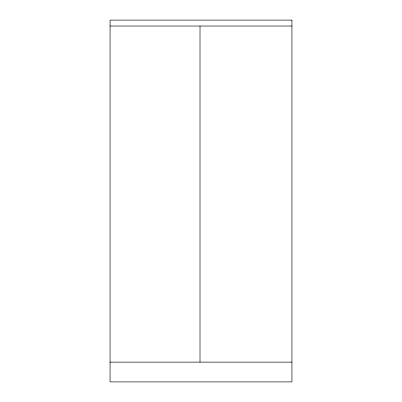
<?xml version="1.0" encoding="UTF-8"?>
<svg xmlns="http://www.w3.org/2000/svg" width="402" height="402" viewBox="0 0 402 402"><rect width="100%" height="100%" fill="white"/><g stroke="black" fill="none" stroke-linecap="round" stroke-linejoin="round"><path stroke-width="0.6" d="M110.058 26.029L291.942 26.029M110.058 362.132L291.942 362.132M200.01 26.029L200.01 362.132M291.942 20.1L110.058 20.1L110.058 381.9L291.942 381.9L291.942 20.1"/></g></svg>
